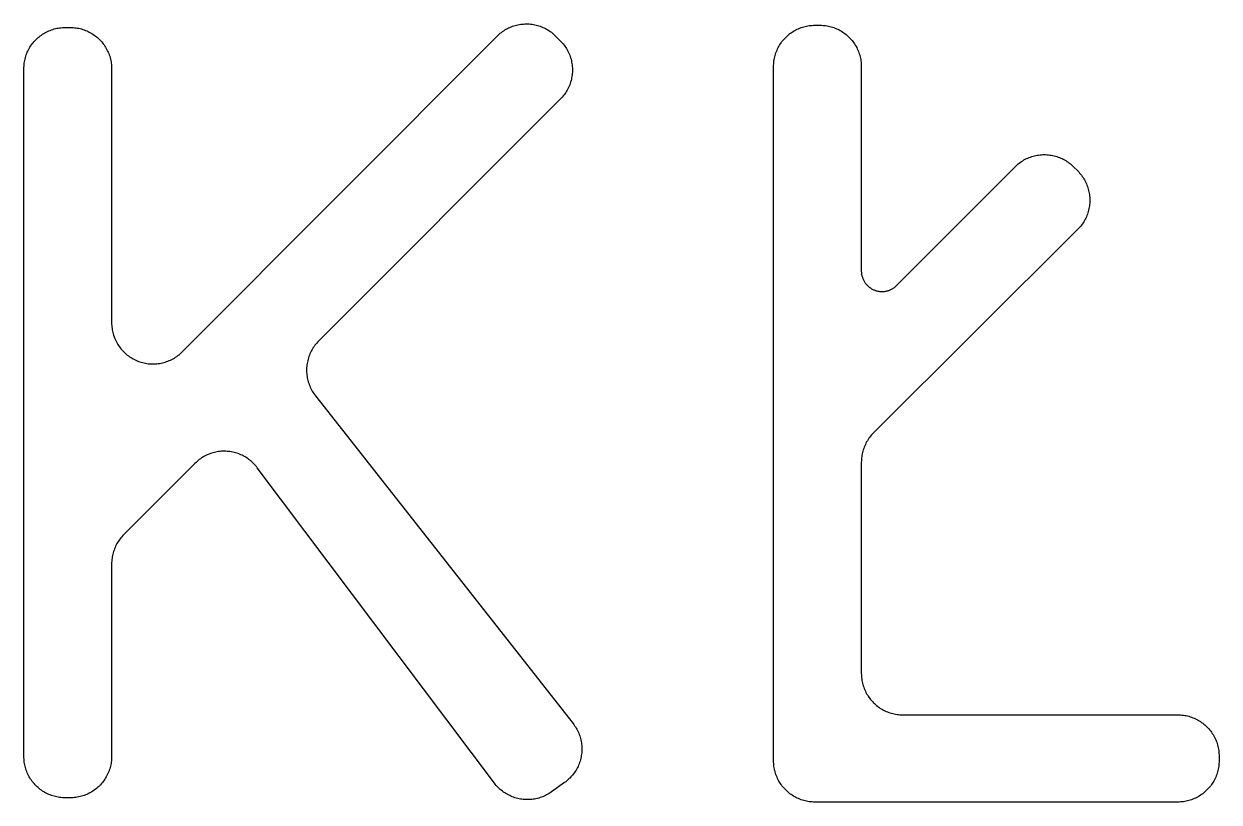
# Model space of a CAD drawing. Header units: millimetres. Extents: x -1283 to 2747, y -259 to 2557.
# Drawn here: x 1282.47 to 1317.89, y 405.39 to 428.44 of the extents above; entities that cross this region are included whole.
import ezdxf

# ---------------------------------------------------------------- set-up
doc = ezdxf.new("R2010")
doc.units = ezdxf.units.MM
doc.header["$MEASUREMENT"] = 0
doc.layers.add('Utwórz2D linie widoczne', color=7, linetype='Continuous', true_color=0x000000)

msp = doc.modelspace()

# ---------------------------------------------------------------- linework, layer by layer
at = {"layer": 'Utwórz2D linie widoczne'}
for p, q in [((1283.128, 428.196), (1283.166, 428.214)), ((1283.166, 428.214), (1283.204, 428.231)), ((1283.204, 428.231), (1283.242, 428.247)), ((1283.242, 428.247), (1283.282, 428.262)), ((1283.282, 428.262), (1283.321, 428.276)), ((1283.321, 428.276), (1283.361, 428.287)), ((1283.361, 428.287), (1283.402, 428.298)), ((1283.402, 428.298), (1283.442, 428.307)), ((1283.442, 428.307), (1283.484, 428.315)), ((1283.484, 428.315), (1283.525, 428.321)), ((1283.525, 428.321), (1283.566, 428.326)), ((1283.566, 428.326), (1283.608, 428.33)), ((1283.608, 428.33), (1283.65, 428.332)), ((1283.65, 428.332), (1283.692, 428.333)), ((1283.692, 428.333), (1283.842, 428.333)), ((1283.842, 428.333), (1283.883, 428.332)), ((1283.883, 428.332), (1283.925, 428.33)), ((1283.925, 428.33), (1283.967, 428.326)), ((1283.967, 428.326), (1284.008, 428.321)), ((1284.008, 428.321), (1284.05, 428.315)), ((1284.05, 428.315), (1284.091, 428.307)), ((1284.091, 428.307), (1284.132, 428.298)), ((1284.132, 428.298), (1284.172, 428.287)), ((1284.172, 428.287), (1284.212, 428.276)), ((1284.212, 428.276), (1284.252, 428.262)), ((1284.252, 428.262), (1284.291, 428.247)), ((1284.291, 428.247), (1284.33, 428.231)), ((1284.33, 428.231), (1284.368, 428.214)), ((1284.368, 428.214), (1284.405, 428.196)), ((1296.617, 428.188), (1296.651, 428.212)), ((1296.651, 428.212), (1296.685, 428.236)), ((1296.685, 428.236), (1296.721, 428.258)), ((1296.721, 428.258), (1296.757, 428.28)), ((1296.757, 428.28), (1296.794, 428.3)), ((1296.794, 428.3), (1296.831, 428.318)), ((1296.831, 428.318), (1296.869, 428.336)), ((1296.869, 428.336), (1296.908, 428.352)), ((1296.908, 428.352), (1296.947, 428.366)), ((1296.947, 428.366), (1296.987, 428.38)), ((1296.987, 428.38), (1297.027, 428.392)), ((1297.027, 428.392), (1297.067, 428.402)), ((1297.067, 428.402), (1297.108, 428.412)), ((1297.108, 428.412), (1297.149, 428.419)), ((1297.149, 428.419), (1297.191, 428.426)), ((1297.191, 428.426), (1297.232, 428.431)), ((1297.232, 428.431), (1297.274, 428.434)), ((1297.274, 428.434), (1297.316, 428.437)), ((1297.316, 428.437), (1297.358, 428.437)), ((1297.358, 428.437), (1297.399, 428.437)), ((1297.399, 428.437), (1297.441, 428.435)), ((1297.441, 428.435), (1297.483, 428.431)), ((1297.483, 428.431), (1297.525, 428.426)), ((1297.525, 428.426), (1297.566, 428.42)), ((1297.566, 428.42), (1297.607, 428.412)), ((1297.607, 428.412), (1297.648, 428.403)), ((1297.648, 428.403), (1297.688, 428.392)), ((1297.688, 428.392), (1297.728, 428.38)), ((1297.728, 428.38), (1297.768, 428.367)), ((1297.768, 428.367), (1297.807, 428.352)), ((1297.807, 428.352), (1297.846, 428.336)), ((1297.846, 428.336), (1297.884, 428.319)), ((1297.884, 428.319), (1297.922, 428.3)), ((1297.922, 428.3), (1297.958, 428.28)), ((1297.958, 428.28), (1297.995, 428.259)), ((1297.995, 428.259), (1298.03, 428.237)), ((1298.03, 428.237), (1298.065, 428.213)), ((1298.065, 428.213), (1298.098, 428.189)), ((1305.236, 428.197), (1305.272, 428.219)), ((1305.272, 428.219), (1305.308, 428.24)), ((1305.308, 428.24), (1305.345, 428.26)), ((1305.345, 428.26), (1305.382, 428.279)), ((1305.382, 428.279), (1305.42, 428.296)), ((1305.42, 428.296), (1305.459, 428.312)), ((1305.459, 428.312), (1305.498, 428.327)), ((1305.498, 428.327), (1305.538, 428.34)), ((1305.538, 428.34), (1305.578, 428.352)), ((1305.578, 428.352), (1305.618, 428.363)), ((1305.618, 428.363), (1305.659, 428.372)), ((1305.659, 428.372), (1305.7, 428.38)), ((1305.7, 428.38), (1305.741, 428.386)), ((1305.741, 428.386), (1305.783, 428.391)), ((1305.783, 428.391), (1305.825, 428.395)), ((1305.825, 428.395), (1305.866, 428.397)), ((1305.866, 428.397), (1305.908, 428.398)), ((1305.908, 428.398), (1306.058, 428.398)), ((1306.058, 428.398), (1306.1, 428.397)), ((1306.1, 428.397), (1306.142, 428.395)), ((1306.142, 428.395), (1306.183, 428.391)), ((1306.183, 428.391), (1306.225, 428.386)), ((1306.225, 428.386), (1306.266, 428.38)), ((1306.266, 428.38), (1306.307, 428.372)), ((1306.307, 428.372), (1306.348, 428.363)), ((1306.348, 428.363), (1306.389, 428.352)), ((1306.389, 428.352), (1306.429, 428.34)), ((1306.429, 428.34), (1306.468, 428.327)), ((1306.468, 428.327), (1306.507, 428.312)), ((1306.507, 428.312), (1306.546, 428.296)), ((1306.546, 428.296), (1306.584, 428.279)), ((1306.584, 428.279), (1306.622, 428.26)), ((1306.622, 428.26), (1306.658, 428.24)), ((1306.658, 428.24), (1306.694, 428.219)), ((1306.694, 428.219), (1306.73, 428.197)), ((1282.716, 427.848), (1282.742, 427.881)), ((1282.742, 427.881), (1282.768, 427.913)), ((1282.768, 427.913), (1282.796, 427.944)), ((1282.796, 427.944), (1282.826, 427.974)), ((1282.826, 427.974), (1282.856, 428.003)), ((1282.856, 428.003), (1282.887, 428.031)), ((1282.887, 428.031), (1282.919, 428.058)), ((1282.919, 428.058), (1282.952, 428.084)), ((1282.952, 428.084), (1282.985, 428.109)), ((1282.985, 428.109), (1283.02, 428.132)), ((1283.02, 428.132), (1283.055, 428.155)), ((1283.055, 428.155), (1283.091, 428.176)), ((1283.091, 428.176), (1283.128, 428.196)), ((1284.405, 428.196), (1284.442, 428.176)), ((1284.442, 428.176), (1284.478, 428.155)), ((1284.478, 428.155), (1284.513, 428.132)), ((1284.513, 428.132), (1284.548, 428.109)), ((1284.548, 428.109), (1284.582, 428.084)), ((1284.582, 428.084), (1284.615, 428.058)), ((1284.615, 428.058), (1284.647, 428.031)), ((1284.647, 428.031), (1284.678, 428.003)), ((1284.678, 428.003), (1284.708, 427.974)), ((1284.708, 427.974), (1284.737, 427.944)), ((1284.737, 427.944), (1284.765, 427.913)), ((1284.765, 427.913), (1284.792, 427.881)), ((1284.792, 427.881), (1284.818, 427.848)), ((1287.159, 418.725), (1296.491, 428.078)), ((1296.491, 428.078), (1296.521, 428.107)), ((1296.521, 428.107), (1296.552, 428.135)), ((1296.552, 428.135), (1296.584, 428.162)), ((1296.584, 428.162), (1296.617, 428.188)), ((1298.098, 428.189), (1298.131, 428.163)), ((1298.131, 428.163), (1298.163, 428.136)), ((1298.163, 428.136), (1298.194, 428.108)), ((1298.194, 428.108), (1298.224, 428.079)), ((1298.224, 428.079), (1298.363, 427.94)), ((1298.363, 427.94), (1298.392, 427.909)), ((1298.392, 427.909), (1298.421, 427.878)), ((1298.421, 427.878), (1298.449, 427.845)), ((1304.884, 427.845), (1304.907, 427.879)), ((1304.907, 427.879), (1304.932, 427.913)), ((1304.932, 427.913), (1304.958, 427.946)), ((1304.958, 427.946), (1304.985, 427.978)), ((1304.985, 427.978), (1305.013, 428.009)), ((1305.013, 428.009), (1305.042, 428.039)), ((1305.042, 428.039), (1305.072, 428.068)), ((1305.072, 428.068), (1305.103, 428.096)), ((1305.103, 428.096), (1305.135, 428.123)), ((1305.135, 428.123), (1305.168, 428.149)), ((1305.168, 428.149), (1305.202, 428.173)), ((1305.202, 428.173), (1305.236, 428.197)), ((1306.73, 428.197), (1306.764, 428.173)), ((1306.764, 428.173), (1306.798, 428.149)), ((1306.798, 428.149), (1306.831, 428.123)), ((1306.831, 428.123), (1306.863, 428.096)), ((1306.863, 428.096), (1306.894, 428.068)), ((1306.894, 428.068), (1306.924, 428.039)), ((1306.924, 428.039), (1306.953, 428.009)), ((1306.953, 428.009), (1306.981, 427.978)), ((1306.981, 427.978), (1307.008, 427.946)), ((1307.008, 427.946), (1307.034, 427.913)), ((1307.034, 427.913), (1307.059, 427.879)), ((1307.059, 427.879), (1307.082, 427.845)), ((1282.524, 427.479), (1282.537, 427.518)), ((1282.537, 427.518), (1282.552, 427.557)), ((1282.552, 427.557), (1282.568, 427.596)), ((1282.568, 427.596), (1282.585, 427.634)), ((1282.585, 427.634), (1282.604, 427.672)), ((1282.604, 427.672), (1282.624, 427.708)), ((1282.624, 427.708), (1282.645, 427.744)), ((1282.645, 427.744), (1282.667, 427.78)), ((1282.667, 427.78), (1282.691, 427.814)), ((1282.691, 427.814), (1282.716, 427.848)), ((1284.818, 427.848), (1284.842, 427.814)), ((1284.842, 427.814), (1284.866, 427.78)), ((1284.866, 427.78), (1284.888, 427.744)), ((1284.888, 427.744), (1284.909, 427.708)), ((1284.909, 427.708), (1284.929, 427.672)), ((1284.929, 427.672), (1284.948, 427.634)), ((1284.948, 427.634), (1284.965, 427.596)), ((1284.965, 427.596), (1284.981, 427.557)), ((1284.981, 427.557), (1284.996, 427.518)), ((1284.996, 427.518), (1285.009, 427.479)), ((1298.449, 427.845), (1298.475, 427.811)), ((1298.475, 427.811), (1298.5, 427.777)), ((1298.5, 427.777), (1298.524, 427.741)), ((1298.524, 427.741), (1298.547, 427.705)), ((1298.547, 427.705), (1298.568, 427.668)), ((1298.568, 427.668), (1298.588, 427.63)), ((1298.588, 427.63), (1298.607, 427.592)), ((1298.607, 427.592), (1298.624, 427.553)), ((1298.624, 427.553), (1298.64, 427.513)), ((1298.64, 427.513), (1298.655, 427.473)), ((1304.718, 427.463), (1304.729, 427.503)), ((1304.729, 427.503), (1304.741, 427.543)), ((1304.741, 427.543), (1304.754, 427.583)), ((1304.754, 427.583), (1304.769, 427.622)), ((1304.769, 427.622), (1304.785, 427.661)), ((1304.785, 427.661), (1304.802, 427.699)), ((1304.802, 427.699), (1304.821, 427.736)), ((1304.821, 427.736), (1304.84, 427.773)), ((1304.84, 427.773), (1304.862, 427.809)), ((1304.862, 427.809), (1304.884, 427.845)), ((1307.082, 427.845), (1307.105, 427.809)), ((1307.105, 427.809), (1307.126, 427.773)), ((1307.126, 427.773), (1307.146, 427.736)), ((1307.146, 427.736), (1307.164, 427.699)), ((1307.164, 427.699), (1307.182, 427.661)), ((1307.182, 427.661), (1307.198, 427.622)), ((1307.198, 427.622), (1307.212, 427.583)), ((1307.212, 427.583), (1307.226, 427.543)), ((1307.226, 427.543), (1307.238, 427.503)), ((1307.238, 427.503), (1307.248, 427.463)), ((1282.467, 427.15), (1282.47, 427.192)), ((1282.467, 427.108), (1282.467, 427.15)), ((1282.47, 427.192), (1282.473, 427.233)), ((1282.473, 427.233), (1282.478, 427.275)), ((1282.478, 427.275), (1282.485, 427.316)), ((1282.485, 427.316), (1282.492, 427.357)), ((1282.492, 427.357), (1282.502, 427.398)), ((1282.502, 427.398), (1282.512, 427.438)), ((1282.512, 427.438), (1282.524, 427.479)), ((1285.009, 427.479), (1285.021, 427.438)), ((1285.021, 427.438), (1285.032, 427.398)), ((1285.032, 427.398), (1285.041, 427.357)), ((1285.041, 427.357), (1285.049, 427.316)), ((1285.049, 427.316), (1285.055, 427.275)), ((1285.055, 427.275), (1285.06, 427.233)), ((1285.06, 427.233), (1285.064, 427.192)), ((1285.064, 427.192), (1285.066, 427.15)), ((1285.066, 427.15), (1285.067, 427.108)), ((1298.655, 427.473), (1298.668, 427.432)), ((1298.668, 427.432), (1298.68, 427.391)), ((1298.68, 427.391), (1298.69, 427.35)), ((1298.69, 427.35), (1298.699, 427.308)), ((1298.699, 427.308), (1298.706, 427.266)), ((1298.706, 427.266), (1298.712, 427.223)), ((1298.712, 427.223), (1298.717, 427.181)), ((1298.717, 427.181), (1298.72, 427.138)), ((1304.683, 427.173), (1304.684, 427.214)), ((1304.683, 406.615), (1304.683, 427.173)), ((1304.684, 427.214), (1304.686, 427.256)), ((1304.686, 427.256), (1304.69, 427.298)), ((1304.69, 427.298), (1304.695, 427.339)), ((1304.695, 427.339), (1304.701, 427.381)), ((1304.701, 427.381), (1304.709, 427.422)), ((1304.709, 427.422), (1304.718, 427.463)), ((1307.248, 427.463), (1307.257, 427.422)), ((1307.257, 427.422), (1307.265, 427.381)), ((1307.265, 427.381), (1307.272, 427.339)), ((1307.272, 427.339), (1307.277, 427.298)), ((1307.277, 427.298), (1307.28, 427.256)), ((1307.28, 427.256), (1307.282, 427.214)), ((1307.282, 427.214), (1307.283, 427.173)), ((1307.283, 427.173), (1307.283, 421.123)), ((1282.467, 406.741), (1282.467, 427.108)), ((1285.067, 427.108), (1285.067, 419.591)), ((1298.69, 426.799), (1298.68, 426.757)), ((1298.699, 426.84), (1298.69, 426.799)), ((1298.706, 426.882), (1298.699, 426.84)), ((1298.712, 426.925), (1298.706, 426.882)), ((1298.717, 426.967), (1298.712, 426.925)), ((1298.72, 427.01), (1298.717, 426.967)), ((1298.72, 427.138), (1298.721, 427.095)), ((1298.721, 427.053), (1298.72, 427.01)), ((1298.721, 427.095), (1298.721, 427.053)), ((1298.547, 426.443), (1298.524, 426.407)), ((1298.568, 426.48), (1298.547, 426.443)), ((1298.588, 426.518), (1298.568, 426.48)), ((1298.607, 426.556), (1298.588, 426.518)), ((1298.624, 426.595), (1298.607, 426.556)), ((1298.64, 426.635), (1298.624, 426.595)), ((1298.655, 426.675), (1298.64, 426.635)), ((1298.668, 426.716), (1298.655, 426.675)), ((1298.68, 426.757), (1298.668, 426.716)), ((1298.363, 426.208), (1291.203, 419.048)), ((1298.392, 426.239), (1298.363, 426.208)), ((1298.421, 426.27), (1298.392, 426.239)), ((1298.449, 426.303), (1298.421, 426.27)), ((1298.475, 426.337), (1298.449, 426.303)), ((1298.5, 426.371), (1298.475, 426.337)), ((1298.524, 426.407), (1298.5, 426.371)), ((1311.93, 424.29), (1311.963, 424.316)), ((1311.963, 424.316), (1311.997, 424.341)), ((1311.997, 424.341), (1312.031, 424.364)), ((1312.031, 424.364), (1312.067, 424.387)), ((1312.067, 424.387), (1312.103, 424.408)), ((1312.103, 424.408), (1312.14, 424.428)), ((1312.14, 424.428), (1312.177, 424.447)), ((1312.177, 424.447), (1312.215, 424.464)), ((1312.215, 424.464), (1312.254, 424.48)), ((1312.254, 424.48), (1312.293, 424.495)), ((1312.293, 424.495), (1312.333, 424.508)), ((1312.333, 424.508), (1312.373, 424.52)), ((1312.373, 424.52), (1312.413, 424.531)), ((1312.413, 424.531), (1312.454, 424.54)), ((1312.454, 424.54), (1312.495, 424.548)), ((1312.495, 424.548), (1312.537, 424.554)), ((1312.537, 424.554), (1312.578, 424.559)), ((1312.578, 424.559), (1312.62, 424.563)), ((1312.62, 424.563), (1312.662, 424.565)), ((1312.662, 424.565), (1312.704, 424.566)), ((1312.704, 424.566), (1312.745, 424.565)), ((1312.745, 424.565), (1312.787, 424.563)), ((1312.787, 424.563), (1312.829, 424.559)), ((1312.829, 424.559), (1312.87, 424.554)), ((1312.87, 424.554), (1312.912, 424.548)), ((1312.912, 424.548), (1312.953, 424.54)), ((1312.953, 424.54), (1312.994, 424.531)), ((1312.994, 424.531), (1313.034, 424.52)), ((1313.034, 424.52), (1313.074, 424.508)), ((1313.074, 424.508), (1313.114, 424.495)), ((1313.114, 424.495), (1313.153, 424.48)), ((1313.153, 424.48), (1313.192, 424.464)), ((1313.192, 424.464), (1313.23, 424.447)), ((1313.23, 424.447), (1313.267, 424.429)), ((1313.267, 424.429), (1313.304, 424.409)), ((1313.304, 424.409), (1313.34, 424.388)), ((1313.34, 424.388), (1313.376, 424.365)), ((1313.376, 424.365), (1313.41, 424.342)), ((1313.41, 424.342), (1313.444, 424.317)), ((1313.444, 424.317), (1313.477, 424.291)), ((1308.329, 420.691), (1311.837, 424.206)), ((1311.837, 424.206), (1311.867, 424.235)), ((1311.867, 424.235), (1311.898, 424.263)), ((1311.898, 424.263), (1311.93, 424.29)), ((1313.477, 424.291), (1313.509, 424.264)), ((1313.509, 424.264), (1313.54, 424.236)), ((1313.54, 424.236), (1313.57, 424.207)), ((1313.57, 424.207), (1313.695, 424.083)), ((1313.695, 424.083), (1313.724, 424.052)), ((1313.724, 424.052), (1313.752, 424.021)), ((1313.752, 424.021), (1313.779, 423.989)), ((1313.779, 423.989), (1313.805, 423.956)), ((1313.805, 423.956), (1313.83, 423.923)), ((1313.83, 423.923), (1313.853, 423.888)), ((1313.853, 423.888), (1313.875, 423.852)), ((1313.875, 423.852), (1313.897, 423.816)), ((1313.897, 423.816), (1313.916, 423.779)), ((1313.916, 423.779), (1313.935, 423.742)), ((1313.935, 423.742), (1313.952, 423.704)), ((1313.952, 423.704), (1313.968, 423.665)), ((1313.968, 423.665), (1313.983, 423.626)), ((1313.983, 423.626), (1313.996, 423.586)), ((1313.996, 423.586), (1314.008, 423.546)), ((1314.008, 423.546), (1314.019, 423.506)), ((1314.019, 423.506), (1314.028, 423.465)), ((1314.028, 423.465), (1314.036, 423.424)), ((1314.036, 423.424), (1314.042, 423.382)), ((1314.042, 423.382), (1314.047, 423.341)), ((1314.047, 423.341), (1314.051, 423.299)), ((1314.051, 423.299), (1314.053, 423.257)), ((1314.053, 423.257), (1314.054, 423.215)), ((1314.018, 422.925), (1314.008, 422.884)), ((1314.028, 422.966), (1314.018, 422.925)), ((1314.036, 423.007), (1314.028, 422.966)), ((1314.042, 423.048), (1314.036, 423.007)), ((1314.047, 423.09), (1314.042, 423.048)), ((1314.051, 423.131), (1314.047, 423.09)), ((1314.053, 423.173), (1314.051, 423.131)), ((1314.054, 423.215), (1314.053, 423.173)), ((1313.852, 422.543), (1313.828, 422.508)), ((1313.874, 422.578), (1313.852, 422.543)), ((1313.895, 422.614), (1313.874, 422.578)), ((1313.915, 422.651), (1313.895, 422.614)), ((1313.934, 422.688), (1313.915, 422.651)), ((1313.951, 422.727), (1313.934, 422.688)), ((1313.967, 422.765), (1313.951, 422.727)), ((1313.982, 422.804), (1313.967, 422.765)), ((1313.996, 422.844), (1313.982, 422.804)), ((1314.008, 422.884), (1313.996, 422.844)), ((1313.693, 422.348), (1307.644, 416.324)), ((1313.722, 422.378), (1313.693, 422.348)), ((1313.75, 422.409), (1313.722, 422.378)), ((1313.777, 422.441), (1313.75, 422.409)), ((1313.803, 422.474), (1313.777, 422.441)), ((1313.828, 422.508), (1313.803, 422.474)), ((1307.283, 421.123), (1307.283, 421.102)), ((1307.283, 421.102), (1307.284, 421.081)), ((1307.284, 421.081), (1307.286, 421.06)), ((1307.286, 421.06), (1307.289, 421.039)), ((1307.289, 421.039), (1307.292, 421.018)), ((1307.292, 421.018), (1307.296, 420.997)), ((1307.296, 420.997), (1307.301, 420.976)), ((1307.301, 420.976), (1307.306, 420.956)), ((1307.306, 420.956), (1307.313, 420.935)), ((1307.313, 420.935), (1307.319, 420.915)), ((1307.319, 420.915), (1307.327, 420.895)), ((1307.327, 420.895), (1307.335, 420.876)), ((1307.335, 420.876), (1307.344, 420.857)), ((1307.344, 420.857), (1307.354, 420.838)), ((1307.354, 420.838), (1307.364, 420.819)), ((1307.364, 420.819), (1307.375, 420.801)), ((1307.375, 420.801), (1307.386, 420.783)), ((1307.386, 420.783), (1307.398, 420.766)), ((1307.398, 420.766), (1307.411, 420.748)), ((1307.411, 420.748), (1307.424, 420.732)), ((1307.424, 420.732), (1307.438, 420.716)), ((1307.438, 420.716), (1307.453, 420.7)), ((1307.453, 420.7), (1307.468, 420.685)), ((1307.468, 420.685), (1307.483, 420.671)), ((1307.483, 420.671), (1307.499, 420.657)), ((1307.499, 420.657), (1307.515, 420.643)), ((1307.515, 420.643), (1307.532, 420.63)), ((1307.532, 420.63), (1307.55, 420.618)), ((1307.55, 420.618), (1307.567, 420.606)), ((1307.567, 420.606), (1307.585, 420.595)), ((1307.585, 420.595), (1307.604, 420.585)), ((1307.604, 420.585), (1307.623, 420.575)), ((1307.623, 420.575), (1307.642, 420.566)), ((1307.642, 420.566), (1307.661, 420.557)), ((1307.661, 420.557), (1307.681, 420.55)), ((1307.681, 420.55), (1307.701, 420.543)), ((1307.701, 420.543), (1307.721, 420.536)), ((1307.721, 420.536), (1307.742, 420.53)), ((1307.742, 420.53), (1307.762, 420.525)), ((1307.762, 420.525), (1307.783, 420.521)), ((1307.783, 420.521), (1307.804, 420.518)), ((1307.804, 420.518), (1307.825, 420.515)), ((1307.825, 420.515), (1307.846, 420.513)), ((1307.846, 420.513), (1307.868, 420.512)), ((1307.868, 420.512), (1307.889, 420.511)), ((1307.889, 420.511), (1307.91, 420.511)), ((1307.91, 420.511), (1307.931, 420.512)), ((1307.931, 420.512), (1307.952, 420.514)), ((1307.952, 420.514), (1307.974, 420.516)), ((1307.974, 420.516), (1307.995, 420.519)), ((1307.995, 420.519), (1308.015, 420.523)), ((1308.015, 420.523), (1308.036, 420.527)), ((1308.036, 420.527), (1308.057, 420.532)), ((1308.057, 420.532), (1308.077, 420.538)), ((1308.077, 420.538), (1308.097, 420.545)), ((1308.097, 420.545), (1308.117, 420.552)), ((1308.117, 420.552), (1308.137, 420.56)), ((1308.137, 420.56), (1308.156, 420.569)), ((1308.156, 420.569), (1308.175, 420.579)), ((1308.175, 420.579), (1308.194, 420.589)), ((1308.194, 420.589), (1308.212, 420.599)), ((1308.212, 420.599), (1308.23, 420.611)), ((1308.23, 420.611), (1308.248, 420.622)), ((1308.248, 420.622), (1308.265, 420.635)), ((1308.265, 420.635), (1308.282, 420.648)), ((1308.282, 420.648), (1308.298, 420.662)), ((1308.298, 420.662), (1308.314, 420.676)), ((1308.314, 420.676), (1308.329, 420.691)), ((1285.067, 419.591), (1285.067, 419.548)), ((1285.067, 419.548), (1285.069, 419.506)), ((1285.069, 419.506), (1285.073, 419.463)), ((1285.073, 419.463), (1285.078, 419.421)), ((1285.078, 419.421), (1285.085, 419.379)), ((1285.085, 419.379), (1285.093, 419.338)), ((1285.093, 419.338), (1285.102, 419.296)), ((1285.102, 419.296), (1285.113, 419.255)), ((1285.113, 419.255), (1285.126, 419.215)), ((1285.126, 419.215), (1285.139, 419.174)), ((1285.139, 419.174), (1285.154, 419.135)), ((1285.154, 419.135), (1285.171, 419.096)), ((1285.171, 419.096), (1285.189, 419.057)), ((1285.189, 419.057), (1285.208, 419.019)), ((1285.208, 419.019), (1285.228, 418.982)), ((1291.173, 419.017), (1291.145, 418.986)), ((1291.203, 419.048), (1291.173, 419.017)), ((1285.228, 418.982), (1285.25, 418.946)), ((1285.25, 418.946), (1285.273, 418.91)), ((1285.273, 418.91), (1285.297, 418.875)), ((1285.297, 418.875), (1285.323, 418.841)), ((1285.323, 418.841), (1285.349, 418.808)), ((1285.349, 418.808), (1285.377, 418.776)), ((1285.377, 418.776), (1285.406, 418.744)), ((1285.406, 418.744), (1285.436, 418.714)), ((1285.436, 418.714), (1285.467, 418.685)), ((1285.467, 418.685), (1285.498, 418.657)), ((1285.498, 418.657), (1285.531, 418.63)), ((1287.064, 418.64), (1287.097, 418.667)), ((1287.097, 418.667), (1287.128, 418.696)), ((1287.128, 418.696), (1287.159, 418.725)), ((1290.943, 418.664), (1290.927, 418.625)), ((1290.961, 418.703), (1290.943, 418.664)), ((1290.979, 418.741), (1290.961, 418.703)), ((1290.999, 418.778), (1290.979, 418.741)), ((1291.021, 418.815), (1290.999, 418.778)), ((1291.043, 418.851), (1291.021, 418.815)), ((1291.067, 418.886), (1291.043, 418.851)), ((1291.092, 418.92), (1291.067, 418.886)), ((1291.118, 418.953), (1291.092, 418.92)), ((1291.145, 418.986), (1291.118, 418.953)), ((1285.531, 418.63), (1285.565, 418.604)), ((1285.565, 418.604), (1285.6, 418.58)), ((1285.6, 418.58), (1285.635, 418.556)), ((1285.635, 418.556), (1285.671, 418.534)), ((1285.671, 418.534), (1285.708, 418.513)), ((1285.708, 418.513), (1285.746, 418.494)), ((1285.746, 418.494), (1285.784, 418.476)), ((1285.784, 418.476), (1285.823, 418.459)), ((1285.823, 418.459), (1285.863, 418.443)), ((1285.863, 418.443), (1285.903, 418.429)), ((1285.903, 418.429), (1285.943, 418.416)), ((1285.943, 418.416), (1285.984, 418.405)), ((1285.984, 418.405), (1286.026, 418.395)), ((1286.026, 418.395), (1286.067, 418.386)), ((1286.067, 418.386), (1286.109, 418.379)), ((1286.109, 418.379), (1286.151, 418.374)), ((1286.151, 418.374), (1286.193, 418.37)), ((1286.193, 418.37), (1286.236, 418.367)), ((1286.236, 418.367), (1286.278, 418.366)), ((1286.278, 418.366), (1286.321, 418.366)), ((1286.321, 418.366), (1286.363, 418.368)), ((1286.363, 418.368), (1286.405, 418.371)), ((1286.405, 418.371), (1286.448, 418.376)), ((1286.448, 418.376), (1286.49, 418.382)), ((1286.49, 418.382), (1286.531, 418.389)), ((1286.531, 418.389), (1286.573, 418.398)), ((1286.573, 418.398), (1286.614, 418.409)), ((1286.614, 418.409), (1286.655, 418.421)), ((1286.655, 418.421), (1286.695, 418.434)), ((1286.695, 418.434), (1286.735, 418.449)), ((1286.735, 418.449), (1286.774, 418.465)), ((1286.774, 418.465), (1286.813, 418.482)), ((1286.813, 418.482), (1286.851, 418.501)), ((1286.851, 418.501), (1286.889, 418.521)), ((1286.889, 418.521), (1286.925, 418.542)), ((1286.925, 418.542), (1286.961, 418.565)), ((1286.961, 418.565), (1286.996, 418.589)), ((1286.996, 418.589), (1287.031, 418.614)), ((1287.031, 418.614), (1287.064, 418.64)), ((1290.85, 418.296), (1290.846, 418.254)), ((1290.854, 418.339), (1290.85, 418.296)), ((1290.86, 418.38), (1290.854, 418.339)), ((1290.868, 418.422), (1290.86, 418.38)), ((1290.877, 418.463), (1290.868, 418.422)), ((1290.887, 418.505), (1290.877, 418.463)), ((1290.899, 418.545), (1290.887, 418.505)), ((1290.913, 418.585), (1290.899, 418.545)), ((1290.927, 418.625), (1290.913, 418.585)), ((1290.845, 418.212), (1290.844, 418.17)), ((1290.844, 418.17), (1290.845, 418.127)), ((1290.846, 418.254), (1290.845, 418.212)), ((1290.845, 418.127), (1290.848, 418.085)), ((1290.848, 418.085), (1290.852, 418.043)), ((1290.852, 418.043), (1290.858, 418.001)), ((1290.858, 418.001), (1290.864, 417.959)), ((1290.864, 417.959), (1290.873, 417.918)), ((1290.873, 417.918), (1290.883, 417.876)), ((1290.883, 417.876), (1290.894, 417.836)), ((1290.894, 417.836), (1290.907, 417.795)), ((1290.907, 417.795), (1290.921, 417.755)), ((1290.921, 417.755), (1290.936, 417.716)), ((1290.936, 417.716), (1290.953, 417.677)), ((1290.953, 417.677), (1290.971, 417.639)), ((1290.971, 417.639), (1290.99, 417.601)), ((1290.99, 417.601), (1291.011, 417.564)), ((1291.011, 417.564), (1291.033, 417.528)), ((1291.033, 417.528), (1291.056, 417.493)), ((1291.056, 417.493), (1291.081, 417.458)), ((1291.081, 417.458), (1291.106, 417.424)), ((1291.106, 417.424), (1298.739, 407.721)), ((1307.533, 416.198), (1307.508, 416.164)), ((1307.559, 416.23), (1307.533, 416.198)), ((1307.586, 416.263), (1307.559, 416.23)), ((1307.614, 416.294), (1307.586, 416.263)), ((1307.644, 416.324), (1307.614, 416.294)), ((1307.341, 415.827), (1307.329, 415.787)), ((1307.354, 415.867), (1307.341, 415.827)), ((1307.369, 415.906), (1307.354, 415.867)), ((1307.385, 415.945), (1307.369, 415.906)), ((1307.402, 415.983), (1307.385, 415.945)), ((1307.421, 416.021), (1307.402, 415.983)), ((1307.441, 416.058), (1307.421, 416.021)), ((1307.462, 416.094), (1307.441, 416.058)), ((1307.485, 416.129), (1307.462, 416.094)), ((1307.508, 416.164), (1307.485, 416.129)), ((1287.598, 415.48), (1287.567, 415.452)), ((1287.63, 415.507), (1287.598, 415.48)), ((1287.663, 415.533), (1287.63, 415.507)), ((1287.697, 415.557), (1287.663, 415.533)), ((1287.731, 415.581), (1287.697, 415.557)), ((1287.767, 415.603), (1287.731, 415.581)), ((1287.803, 415.624), (1287.767, 415.603)), ((1287.84, 415.644), (1287.803, 415.624)), ((1287.877, 415.663), (1287.84, 415.644)), ((1287.915, 415.68), (1287.877, 415.663)), ((1287.954, 415.696), (1287.915, 415.68)), ((1287.993, 415.711), (1287.954, 415.696)), ((1288.033, 415.724), (1287.993, 415.711)), ((1288.073, 415.736), (1288.033, 415.724)), ((1288.114, 415.747), (1288.073, 415.736)), ((1288.155, 415.756), (1288.114, 415.747)), ((1288.196, 415.764), (1288.155, 415.756)), ((1288.237, 415.77), (1288.196, 415.764)), ((1288.279, 415.775), (1288.237, 415.77)), ((1288.321, 415.779), (1288.279, 415.775)), ((1288.363, 415.781), (1288.321, 415.779)), ((1288.405, 415.781), (1288.363, 415.781)), ((1288.447, 415.78), (1288.405, 415.781)), ((1288.488, 415.778), (1288.447, 415.78)), ((1288.53, 415.775), (1288.488, 415.778)), ((1288.572, 415.77), (1288.53, 415.775)), ((1288.613, 415.763), (1288.572, 415.77)), ((1288.654, 415.755), (1288.613, 415.763)), ((1288.695, 415.746), (1288.654, 415.755)), ((1288.736, 415.735), (1288.695, 415.746)), ((1288.776, 415.723), (1288.736, 415.735)), ((1288.816, 415.71), (1288.776, 415.723)), ((1288.855, 415.695), (1288.816, 415.71)), ((1288.894, 415.679), (1288.855, 415.695)), ((1288.932, 415.661), (1288.894, 415.679)), ((1288.969, 415.642), (1288.932, 415.661)), ((1289.006, 415.622), (1288.969, 415.642)), ((1289.042, 415.601), (1289.006, 415.622)), ((1289.078, 415.579), (1289.042, 415.601)), ((1289.112, 415.555), (1289.078, 415.579)), ((1289.146, 415.53), (1289.112, 415.555)), ((1289.179, 415.504), (1289.146, 415.53)), ((1289.211, 415.477), (1289.179, 415.504)), ((1289.242, 415.449), (1289.211, 415.477)), ((1307.284, 415.498), (1307.283, 415.456)), ((1307.286, 415.54), (1307.284, 415.498)), ((1307.289, 415.581), (1307.286, 415.54)), ((1307.294, 415.623), (1307.289, 415.581)), ((1307.301, 415.664), (1307.294, 415.623)), ((1307.309, 415.706), (1307.301, 415.664)), ((1307.318, 415.747), (1307.309, 415.706)), ((1307.329, 415.787), (1307.318, 415.747)), ((1287.536, 415.422), (1285.425, 413.311)), ((1287.567, 415.452), (1287.536, 415.422)), ((1289.272, 415.419), (1289.242, 415.449)), ((1289.301, 415.389), (1289.272, 415.419)), ((1289.329, 415.358), (1289.301, 415.389)), ((1289.356, 415.326), (1289.329, 415.358)), ((1289.381, 415.293), (1289.356, 415.326)), ((1296.41, 405.951), (1289.381, 415.293)), ((1307.283, 415.456), (1307.283, 409.2)), ((1285.204, 413.008), (1285.185, 412.971)), ((1285.224, 413.045), (1285.204, 413.008)), ((1285.245, 413.081), (1285.224, 413.045)), ((1285.267, 413.117), (1285.245, 413.081)), ((1285.291, 413.151), (1285.267, 413.117)), ((1285.315, 413.185), (1285.291, 413.151)), ((1285.341, 413.218), (1285.315, 413.185)), ((1285.368, 413.25), (1285.341, 413.218)), ((1285.396, 413.281), (1285.368, 413.25)), ((1285.425, 413.311), (1285.396, 413.281)), ((1285.084, 412.653), (1285.078, 412.612)), ((1285.092, 412.694), (1285.084, 412.653)), ((1285.101, 412.735), (1285.092, 412.694)), ((1285.112, 412.775), (1285.101, 412.735)), ((1285.124, 412.815), (1285.112, 412.775)), ((1285.137, 412.855), (1285.124, 412.815)), ((1285.152, 412.894), (1285.137, 412.855)), ((1285.168, 412.933), (1285.152, 412.894)), ((1285.185, 412.971), (1285.168, 412.933)), ((1285.069, 412.529), (1285.067, 412.487)), ((1285.067, 412.487), (1285.067, 412.445)), ((1285.067, 412.445), (1285.067, 406.741)), ((1285.073, 412.57), (1285.069, 412.529)), ((1285.078, 412.612), (1285.073, 412.57)), ((1307.283, 409.2), (1307.284, 409.158)), ((1307.284, 409.158), (1307.286, 409.117)), ((1307.286, 409.117), (1307.289, 409.075)), ((1307.289, 409.075), (1307.294, 409.033)), ((1307.294, 409.033), (1307.301, 408.992)), ((1307.301, 408.992), (1307.309, 408.951)), ((1307.309, 408.951), (1307.318, 408.91)), ((1307.318, 408.91), (1307.328, 408.87)), ((1307.328, 408.87), (1307.34, 408.83)), ((1307.34, 408.83), (1307.354, 408.79)), ((1307.354, 408.79), (1307.368, 408.751)), ((1307.368, 408.751), (1307.384, 408.712)), ((1307.384, 408.712), (1307.402, 408.674)), ((1307.402, 408.674), (1307.42, 408.637)), ((1307.42, 408.637), (1307.44, 408.6)), ((1307.44, 408.6), (1307.461, 408.564)), ((1307.461, 408.564), (1307.484, 408.528)), ((1307.484, 408.528), (1307.507, 408.494)), ((1307.507, 408.494), (1307.532, 408.46)), ((1307.532, 408.46), (1307.558, 408.427)), ((1307.558, 408.427), (1307.585, 408.395)), ((1307.585, 408.395), (1307.613, 408.364)), ((1307.613, 408.364), (1307.642, 408.334)), ((1307.642, 408.334), (1307.672, 408.305)), ((1307.672, 408.305), (1307.703, 408.277)), ((1307.703, 408.277), (1307.735, 408.25)), ((1307.735, 408.25), (1307.768, 408.224)), ((1307.768, 408.224), (1307.802, 408.199)), ((1307.802, 408.199), (1307.836, 408.176)), ((1307.836, 408.176), (1307.871, 408.154)), ((1307.871, 408.154), (1307.908, 408.132)), ((1307.908, 408.132), (1307.944, 408.113)), ((1307.944, 408.113), (1307.982, 408.094)), ((1307.982, 408.094), (1308.02, 408.077)), ((1308.02, 408.077), (1308.059, 408.061)), ((1308.059, 408.061), (1308.098, 408.046)), ((1308.098, 408.046), (1308.137, 408.033)), ((1308.137, 408.033), (1308.177, 408.021)), ((1308.177, 408.021), (1308.218, 408.01)), ((1298.739, 407.721), (1298.764, 407.687)), ((1298.764, 407.687), (1298.788, 407.653)), ((1308.218, 408.01), (1308.259, 408.001)), ((1308.259, 408.001), (1308.3, 407.993)), ((1308.3, 407.993), (1308.341, 407.987)), ((1308.341, 407.987), (1308.383, 407.982)), ((1308.383, 407.982), (1308.424, 407.978)), ((1308.424, 407.978), (1308.466, 407.976)), ((1308.466, 407.976), (1308.508, 407.975)), ((1308.508, 407.975), (1316.66, 407.975)), ((1316.66, 407.975), (1316.702, 407.975)), ((1316.702, 407.975), (1316.744, 407.972)), ((1316.744, 407.972), (1316.785, 407.969)), ((1316.785, 407.969), (1316.827, 407.964)), ((1316.827, 407.964), (1316.868, 407.957)), ((1316.868, 407.957), (1316.909, 407.95)), ((1316.909, 407.95), (1316.95, 407.94)), ((1316.95, 407.94), (1316.991, 407.93)), ((1316.991, 407.93), (1317.031, 407.918)), ((1317.031, 407.918), (1317.07, 407.905)), ((1317.07, 407.905), (1317.109, 407.89)), ((1317.109, 407.89), (1317.148, 407.874)), ((1317.148, 407.874), (1317.186, 407.857)), ((1317.186, 407.857), (1317.224, 407.838)), ((1317.224, 407.838), (1317.26, 407.818)), ((1317.26, 407.818), (1317.297, 407.797)), ((1317.297, 407.797), (1317.332, 407.775)), ((1317.332, 407.775), (1317.366, 407.751)), ((1317.366, 407.751), (1317.4, 407.726)), ((1317.4, 407.726), (1317.433, 407.701)), ((1317.433, 407.701), (1317.465, 407.674)), ((1317.465, 407.674), (1317.496, 407.646)), ((1298.788, 407.653), (1298.812, 407.617)), ((1298.812, 407.617), (1298.833, 407.581)), ((1298.833, 407.581), (1298.854, 407.545)), ((1298.854, 407.545), (1298.873, 407.507)), ((1298.873, 407.507), (1298.892, 407.469)), ((1298.892, 407.469), (1298.908, 407.43)), ((1298.908, 407.43), (1298.924, 407.391)), ((1298.924, 407.391), (1298.938, 407.351)), ((1298.938, 407.351), (1298.95, 407.311)), ((1298.95, 407.311), (1298.962, 407.271)), ((1317.496, 407.646), (1317.526, 407.616)), ((1317.526, 407.616), (1317.555, 407.586)), ((1317.555, 407.586), (1317.583, 407.555)), ((1317.583, 407.555), (1317.61, 407.523)), ((1317.61, 407.523), (1317.636, 407.49)), ((1317.636, 407.49), (1317.661, 407.457)), ((1317.661, 407.457), (1317.684, 407.422)), ((1317.684, 407.422), (1317.707, 407.387)), ((1317.707, 407.387), (1317.728, 407.351)), ((1317.728, 407.351), (1317.748, 407.314)), ((1317.748, 407.314), (1317.766, 407.276)), ((1298.962, 407.271), (1298.972, 407.23)), ((1298.972, 407.23), (1298.98, 407.188)), ((1298.98, 407.188), (1298.987, 407.147)), ((1298.987, 407.147), (1298.993, 407.105)), ((1298.993, 407.105), (1298.997, 407.063)), ((1298.997, 407.063), (1298.999, 407.021)), ((1298.999, 407.021), (1299.001, 406.979)), ((1299.001, 406.979), (1299.001, 406.937)), ((1317.766, 407.276), (1317.784, 407.238)), ((1317.784, 407.238), (1317.8, 407.2)), ((1317.8, 407.2), (1317.814, 407.161)), ((1317.814, 407.161), (1317.828, 407.121)), ((1317.828, 407.121), (1317.84, 407.081)), ((1317.84, 407.081), (1317.85, 407.04)), ((1317.85, 407.04), (1317.859, 407)), ((1317.859, 407), (1317.867, 406.958)), ((1317.867, 406.958), (1317.874, 406.917)), ((1282.467, 406.7), (1282.467, 406.741)), ((1282.47, 406.658), (1282.467, 406.7)), ((1282.473, 406.616), (1282.47, 406.658)), ((1282.478, 406.575), (1282.473, 406.616)), ((1285.06, 406.616), (1285.055, 406.575)), ((1285.064, 406.658), (1285.06, 406.616)), ((1285.066, 406.7), (1285.064, 406.658)), ((1285.067, 406.741), (1285.066, 406.7)), ((1298.947, 406.605), (1298.934, 406.565)), ((1298.959, 406.646), (1298.947, 406.605)), ((1298.969, 406.686), (1298.959, 406.646)), ((1298.978, 406.728), (1298.969, 406.686)), ((1298.985, 406.769), (1298.978, 406.728)), ((1298.991, 406.811), (1298.985, 406.769)), ((1298.996, 406.853), (1298.991, 406.811)), ((1298.999, 406.895), (1298.996, 406.853)), ((1299.001, 406.937), (1298.999, 406.895)), ((1304.684, 406.573), (1304.683, 406.615)), ((1317.874, 406.917), (1317.879, 406.876)), ((1317.879, 406.876), (1317.882, 406.834)), ((1317.882, 406.834), (1317.884, 406.792)), ((1317.884, 406.792), (1317.885, 406.75)), ((1317.885, 406.615), (1317.884, 406.573)), ((1317.885, 406.75), (1317.885, 406.615)), ((1282.485, 406.533), (1282.478, 406.575)), ((1282.492, 406.492), (1282.485, 406.533)), ((1282.502, 406.451), (1282.492, 406.492)), ((1282.512, 406.411), (1282.502, 406.451)), ((1282.524, 406.371), (1282.512, 406.411)), ((1282.537, 406.331), (1282.524, 406.371)), ((1282.552, 406.292), (1282.537, 406.331)), ((1282.568, 406.253), (1282.552, 406.292)), ((1282.585, 406.215), (1282.568, 406.253)), ((1284.965, 406.253), (1284.948, 406.215)), ((1284.981, 406.292), (1284.965, 406.253)), ((1284.996, 406.331), (1284.981, 406.292)), ((1285.009, 406.371), (1284.996, 406.331)), ((1285.021, 406.411), (1285.009, 406.371)), ((1285.032, 406.451), (1285.021, 406.411)), ((1285.041, 406.492), (1285.032, 406.451)), ((1285.049, 406.533), (1285.041, 406.492)), ((1285.055, 406.575), (1285.049, 406.533)), ((1298.782, 406.265), (1298.758, 406.231)), ((1298.806, 406.3), (1298.782, 406.265)), ((1298.828, 406.336), (1298.806, 406.3)), ((1298.849, 406.373), (1298.828, 406.336)), ((1298.869, 406.41), (1298.849, 406.373)), ((1298.887, 406.448), (1298.869, 406.41)), ((1298.904, 406.486), (1298.887, 406.448)), ((1298.92, 406.525), (1298.904, 406.486)), ((1298.934, 406.565), (1298.92, 406.525)), ((1304.686, 406.531), (1304.684, 406.573)), ((1304.69, 406.489), (1304.686, 406.531)), ((1304.695, 406.448), (1304.69, 406.489)), ((1304.701, 406.407), (1304.695, 406.448)), ((1304.709, 406.366), (1304.701, 406.407)), ((1304.718, 406.325), (1304.709, 406.366)), ((1304.729, 406.284), (1304.718, 406.325)), ((1304.741, 406.244), (1304.729, 406.284)), ((1317.84, 406.284), (1317.828, 406.244)), ((1317.85, 406.325), (1317.84, 406.284)), ((1317.859, 406.366), (1317.85, 406.325)), ((1317.867, 406.407), (1317.859, 406.366)), ((1317.874, 406.448), (1317.867, 406.407)), ((1317.879, 406.489), (1317.874, 406.448)), ((1317.882, 406.531), (1317.879, 406.489)), ((1317.884, 406.573), (1317.882, 406.531)), ((1282.604, 406.178), (1282.585, 406.215)), ((1282.624, 406.141), (1282.604, 406.178)), ((1282.645, 406.105), (1282.624, 406.141)), ((1282.667, 406.07), (1282.645, 406.105)), ((1282.691, 406.035), (1282.667, 406.07)), ((1282.716, 406.001), (1282.691, 406.035)), ((1282.742, 405.968), (1282.716, 406.001)), ((1282.768, 405.936), (1282.742, 405.968)), ((1282.796, 405.905), (1282.768, 405.936)), ((1282.826, 405.875), (1282.796, 405.905)), ((1284.737, 405.905), (1284.708, 405.875)), ((1284.765, 405.936), (1284.737, 405.905)), ((1284.792, 405.968), (1284.765, 405.936)), ((1284.818, 406.001), (1284.792, 405.968)), ((1284.842, 406.035), (1284.818, 406.001)), ((1284.866, 406.07), (1284.842, 406.035)), ((1284.888, 406.105), (1284.866, 406.07)), ((1284.909, 406.141), (1284.888, 406.105)), ((1284.929, 406.178), (1284.909, 406.141)), ((1284.948, 406.215), (1284.929, 406.178)), ((1296.436, 405.917), (1296.41, 405.951)), ((1296.463, 405.885), (1296.436, 405.917)), ((1298.488, 405.967), (1298.101, 405.69)), ((1298.522, 405.992), (1298.488, 405.967)), ((1298.555, 406.018), (1298.522, 405.992)), ((1298.587, 406.045), (1298.555, 406.018)), ((1298.618, 406.074), (1298.587, 406.045)), ((1298.648, 406.103), (1298.618, 406.074)), ((1298.677, 406.134), (1298.648, 406.103)), ((1298.705, 406.165), (1298.677, 406.134)), ((1298.732, 406.198), (1298.705, 406.165)), ((1298.758, 406.231), (1298.732, 406.198)), ((1304.754, 406.205), (1304.741, 406.244)), ((1304.769, 406.165), (1304.754, 406.205)), ((1304.785, 406.127), (1304.769, 406.165)), ((1304.802, 406.089), (1304.785, 406.127)), ((1304.821, 406.051), (1304.802, 406.089)), ((1304.84, 406.014), (1304.821, 406.051)), ((1304.862, 405.978), (1304.84, 406.014)), ((1304.884, 405.943), (1304.862, 405.978)), ((1304.907, 405.908), (1304.884, 405.943)), ((1304.932, 405.875), (1304.907, 405.908)), ((1317.661, 405.908), (1317.636, 405.875)), ((1317.684, 405.943), (1317.661, 405.908)), ((1317.707, 405.978), (1317.684, 405.943)), ((1317.728, 406.014), (1317.707, 405.978)), ((1317.748, 406.051), (1317.728, 406.014)), ((1317.766, 406.089), (1317.748, 406.051)), ((1317.784, 406.127), (1317.766, 406.089)), ((1317.8, 406.165), (1317.784, 406.127)), ((1317.814, 406.205), (1317.8, 406.165)), ((1317.828, 406.244), (1317.814, 406.205)), ((1282.856, 405.846), (1282.826, 405.875)), ((1282.887, 405.818), (1282.856, 405.846)), ((1282.919, 405.791), (1282.887, 405.818)), ((1282.952, 405.765), (1282.919, 405.791)), ((1282.985, 405.741), (1282.952, 405.765)), ((1283.02, 405.717), (1282.985, 405.741)), ((1283.055, 405.695), (1283.02, 405.717)), ((1283.091, 405.674), (1283.055, 405.695)), ((1283.128, 405.654), (1283.091, 405.674)), ((1283.166, 405.635), (1283.128, 405.654)), ((1283.204, 405.618), (1283.166, 405.635)), ((1283.242, 405.602), (1283.204, 405.618)), ((1283.282, 405.587), (1283.242, 405.602)), ((1283.321, 405.574), (1283.282, 405.587)), ((1283.361, 405.562), (1283.321, 405.574)), ((1283.402, 405.551), (1283.361, 405.562)), ((1283.442, 405.542), (1283.402, 405.551)), ((1283.484, 405.534), (1283.442, 405.542)), ((1284.091, 405.542), (1284.05, 405.534)), ((1284.132, 405.551), (1284.091, 405.542)), ((1284.172, 405.562), (1284.132, 405.551)), ((1284.212, 405.574), (1284.172, 405.562)), ((1284.252, 405.587), (1284.212, 405.574)), ((1284.291, 405.602), (1284.252, 405.587)), ((1284.33, 405.618), (1284.291, 405.602)), ((1284.368, 405.635), (1284.33, 405.618)), ((1284.405, 405.654), (1284.368, 405.635)), ((1284.442, 405.674), (1284.405, 405.654)), ((1284.478, 405.695), (1284.442, 405.674)), ((1284.513, 405.717), (1284.478, 405.695)), ((1284.548, 405.741), (1284.513, 405.717)), ((1284.582, 405.765), (1284.548, 405.741)), ((1284.615, 405.791), (1284.582, 405.765)), ((1284.647, 405.818), (1284.615, 405.791)), ((1284.678, 405.846), (1284.647, 405.818)), ((1284.708, 405.875), (1284.678, 405.846)), ((1296.491, 405.854), (1296.463, 405.885)), ((1296.52, 405.824), (1296.491, 405.854)), ((1296.551, 405.794), (1296.52, 405.824)), ((1296.582, 405.766), (1296.551, 405.794)), ((1296.614, 405.739), (1296.582, 405.766)), ((1296.647, 405.713), (1296.614, 405.739)), ((1296.681, 405.688), (1296.647, 405.713)), ((1296.716, 405.664), (1296.681, 405.688)), ((1296.751, 405.641), (1296.716, 405.664)), ((1296.787, 405.62), (1296.751, 405.641)), ((1296.824, 405.6), (1296.787, 405.62)), ((1296.862, 405.581), (1296.824, 405.6)), ((1296.9, 405.564), (1296.862, 405.581)), ((1296.939, 405.548), (1296.9, 405.564)), ((1296.979, 405.533), (1296.939, 405.548)), ((1297.843, 405.549), (1297.804, 405.535)), ((1297.882, 405.566), (1297.843, 405.549)), ((1297.92, 405.583), (1297.882, 405.566)), ((1297.958, 405.602), (1297.92, 405.583)), ((1297.995, 405.622), (1297.958, 405.602)), ((1298.031, 405.644), (1297.995, 405.622)), ((1298.066, 405.666), (1298.031, 405.644)), ((1298.101, 405.69), (1298.066, 405.666)), ((1304.958, 405.842), (1304.932, 405.875)), ((1304.985, 405.81), (1304.958, 405.842)), ((1305.013, 405.779), (1304.985, 405.81)), ((1305.042, 405.749), (1305.013, 405.779)), ((1305.072, 405.72), (1305.042, 405.749)), ((1305.103, 405.691), (1305.072, 405.72)), ((1305.135, 405.665), (1305.103, 405.691)), ((1305.168, 405.639), (1305.135, 405.665)), ((1305.202, 405.614), (1305.168, 405.639)), ((1305.236, 405.59), (1305.202, 405.614)), ((1305.272, 405.568), (1305.236, 405.59)), ((1305.308, 405.547), (1305.272, 405.568)), ((1305.345, 405.527), (1305.308, 405.547)), ((1317.26, 405.547), (1317.224, 405.527)), ((1317.297, 405.568), (1317.26, 405.547)), ((1317.332, 405.59), (1317.297, 405.568)), ((1317.366, 405.614), (1317.332, 405.59)), ((1317.4, 405.639), (1317.366, 405.614)), ((1317.433, 405.665), (1317.4, 405.639)), ((1317.465, 405.691), (1317.433, 405.665)), ((1317.496, 405.72), (1317.465, 405.691)), ((1317.526, 405.749), (1317.496, 405.72)), ((1317.555, 405.779), (1317.526, 405.749)), ((1317.583, 405.81), (1317.555, 405.779)), ((1317.61, 405.842), (1317.583, 405.81)), ((1317.636, 405.875), (1317.61, 405.842)), ((1283.525, 405.528), (1283.484, 405.534)), ((1283.566, 405.523), (1283.525, 405.528)), ((1283.608, 405.519), (1283.566, 405.523)), ((1283.65, 405.517), (1283.608, 405.519)), ((1283.692, 405.517), (1283.65, 405.517)), ((1283.842, 405.517), (1283.692, 405.517)), ((1283.883, 405.517), (1283.842, 405.517)), ((1283.925, 405.519), (1283.883, 405.517)), ((1283.967, 405.523), (1283.925, 405.519)), ((1284.008, 405.528), (1283.967, 405.523)), ((1284.05, 405.534), (1284.008, 405.528)), ((1297.019, 405.52), (1296.979, 405.533)), ((1297.059, 405.508), (1297.019, 405.52)), ((1297.1, 405.497), (1297.059, 405.508)), ((1297.141, 405.488), (1297.1, 405.497)), ((1297.182, 405.48), (1297.141, 405.488)), ((1297.224, 405.473), (1297.182, 405.48)), ((1297.265, 405.468), (1297.224, 405.473)), ((1297.307, 405.465), (1297.265, 405.468)), ((1297.349, 405.463), (1297.307, 405.465)), ((1297.391, 405.462), (1297.349, 405.463)), ((1297.433, 405.463), (1297.391, 405.462)), ((1297.475, 405.465), (1297.433, 405.463)), ((1297.517, 405.469), (1297.475, 405.465)), ((1297.559, 405.474), (1297.517, 405.469)), ((1297.601, 405.481), (1297.559, 405.474)), ((1297.642, 405.489), (1297.601, 405.481)), ((1297.683, 405.498), (1297.642, 405.489)), ((1297.724, 405.509), (1297.683, 405.498)), ((1297.764, 405.521), (1297.724, 405.509)), ((1297.804, 405.535), (1297.764, 405.521)), ((1305.382, 405.509), (1305.345, 405.527)), ((1305.42, 405.491), (1305.382, 405.509)), ((1305.459, 405.475), (1305.42, 405.491)), ((1305.498, 405.461), (1305.459, 405.475)), ((1305.538, 405.447), (1305.498, 405.461)), ((1305.578, 405.435), (1305.538, 405.447)), ((1305.618, 405.425), (1305.578, 405.435)), ((1305.659, 405.415), (1305.618, 405.425)), ((1305.7, 405.408), (1305.659, 405.415)), ((1305.741, 405.401), (1305.7, 405.408)), ((1305.783, 405.396), (1305.741, 405.401)), ((1305.825, 405.393), (1305.783, 405.396)), ((1305.866, 405.391), (1305.825, 405.393)), ((1305.908, 405.39), (1305.866, 405.391)), ((1316.66, 405.39), (1305.908, 405.39)), ((1316.702, 405.391), (1316.66, 405.39)), ((1316.744, 405.393), (1316.702, 405.391)), ((1316.785, 405.396), (1316.744, 405.393)), ((1316.827, 405.401), (1316.785, 405.396)), ((1316.868, 405.408), (1316.827, 405.401)), ((1316.909, 405.415), (1316.868, 405.408)), ((1316.95, 405.425), (1316.909, 405.415)), ((1316.991, 405.435), (1316.95, 405.425)), ((1317.031, 405.447), (1316.991, 405.435)), ((1317.07, 405.461), (1317.031, 405.447)), ((1317.109, 405.475), (1317.07, 405.461)), ((1317.148, 405.491), (1317.109, 405.475)), ((1317.186, 405.509), (1317.148, 405.491)), ((1317.224, 405.527), (1317.186, 405.509))]:
    msp.add_line(p, q, dxfattribs=at)

doc.saveas('drawing.dxf')
